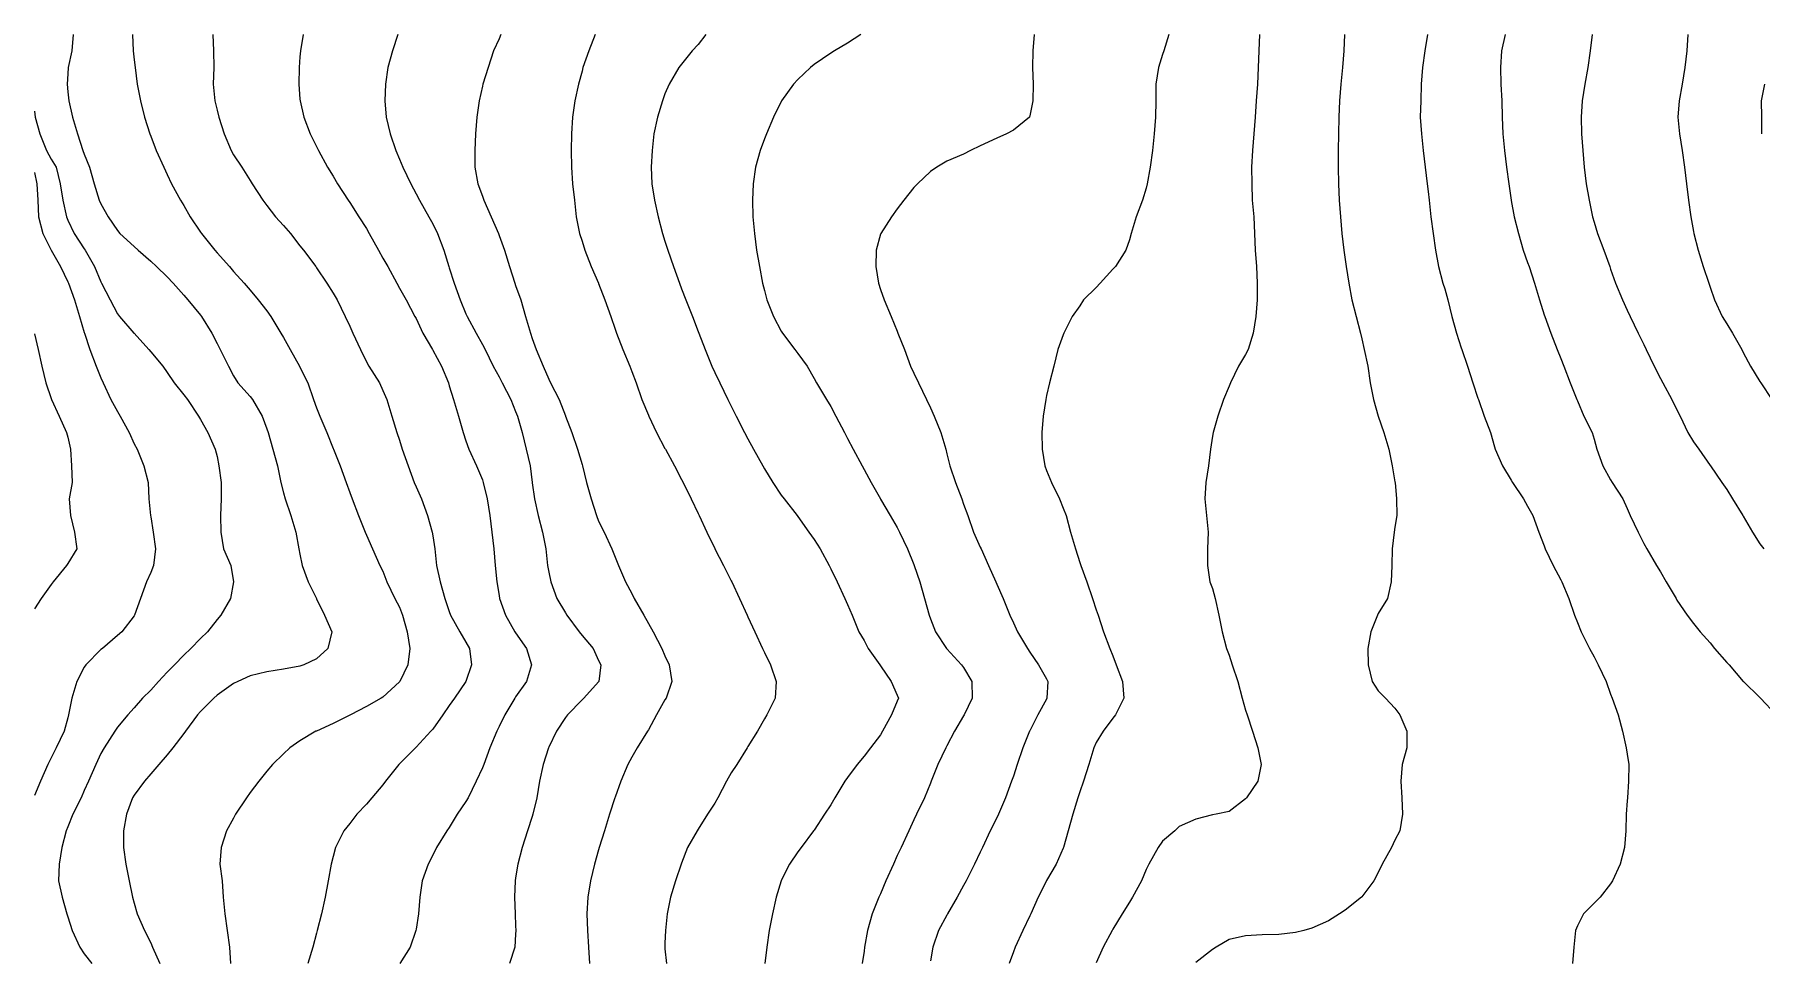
# Model space of a CAD drawing. Extents: x -280806 to 176394, y -263086 to 194114.
# Drawn here: x -280806 to -176438, y -207446 to -151807 of the extents above; entities that cross this region are included whole.
import ezdxf

# ---------------------------------------------------------------- set-up
doc = ezdxf.new("R2010")
doc.units = 0

msp = doc.modelspace()

# ---------------------------------------------------------------- linework, layer by layer
at = {"layer": 'CONTOURS'}
for points in [[(-278464.8838, -151793.6918, 463296), (-278548.1856, -152796.3314, 463296), (-278768.8303, -153798.971, 463296), (-278800.8953, -154185.305, 463296), (-278838.5381, -154801.5802, 463296), (-278800.8953, -155273.1362, 463296), (-278737.8931, -155804.2198, 463296), (-278519.6868, -156806.8594, 463296), (-278209.187, -157809.499, 463296), (-277880.7346, -158812.1081, 463296), (-277798.2557, -159032.2042, 463296), (-277480.9894, -159814.7477, 463296), (-277208.7725, -160817.3873, 463296), (-276890.3479, -161819.9964, 463296), (-276795.6161, -162039.4524, 463296), (-276351.8273, -162822.636, 463296), (-275793.007, -163649.1926, 463296), (-275650.0253, -163825.2756, 463296), (-274790.3674, -164621.657, 463296), (-274541.2238, -164827.9152, 463296), (-273787.7278, -165500.0297, 463296), (-273425.9911, -165830.5243, 463296), (-272785.0882, -166449.8779, 463296), (-272426.6738, -166833.1639, 463296), (-271782.479, -167548.4686, 463296), (-271547.4478, -167835.8035, 463296), (-270779.8394, -168757.6102, 463296), (-270710.8327, -168838.4431, 463296), (-270098.0933, -169841.0522, 463296), (-269777.1998, -170482.9915, 463296), (-269587.0961, -170843.6918, 463296), (-269090.1806, -171846.3314, 463296), (-268774.5602, -172420.8185, 463296), (-268529.8363, -172848.971, 463296), (-267771.9511, -173681.6846, 463296), (-267630.6763, -173851.5802, 463296), (-267043.9058, -174854.2198, 463296), (-266769.3115, -175622.712, 463296), (-266685.0648, -175856.8594, 463296), (-266402.3933, -176859.499, 463296), (-266128.4086, -177862.1081, 463296), (-265916.2373, -178864.7477, 463296), (-265766.6719, -179485.991, 463296), (-265652.7682, -179867.3873, 463296), (-265315.1717, -180869.9964, 463296), (-265018.4489, -181872.636, 463296), (-264831.2102, -182875.2756, 463296), (-264764.0628, -183199.9486, 463296), (-264624.7997, -183877.9152, 463296), (-264263.3678, -184880.5243, 463296), (-263773.4323, -185883.1639, 463296), (-263761.4232, -185906.2068, 463296), (-263274.3528, -186885.8035, 463296), (-262829.1619, -187888.4431, 463296), (-263076.5681, -188891.0522, 463296), (-263761.4232, -189528.45, 463296), (-264529.5497, -189893.6918, 463296), (-264764.0628, -189973.7323, 463296), (-265766.6719, -190156.4904, 463296), (-266769.3115, -190305.8119, 463296), (-267771.9511, -190556.8147, 463296), (-268516.3642, -190896.3314, 463296), (-268774.5602, -191019.4097, 463296), (-269777.1998, -191714.8109, 463296), (-269977.301, -191898.971, 463296), (-270779.8394, -192701.8142, 463296), (-270952.1124, -192901.5802, 463296), (-271688.6311, -193904.2198, 463296), (-271782.479, -194029.8583, 463296), (-272440.207, -194906.8594, 463296), (-272785.0882, -195325.9898, 463296), (-273301.145, -195909.499, 463296), (-273787.7278, -196469.6909, 463296), (-274167.7219, -196912.1081, 463296), (-274790.3674, -197758.2938, 463296), (-274886.6232, -197914.7477, 463296), (-275240.8008, -198917.3873, 463296), (-275434.4402, -199919.9964, 463296), (-275424.077, -200922.636, 463296), (-275280.1505, -201925.2756, 463296), (-275091.3574, -202927.9152, 463296), (-274891.561, -203930.5243, 463296), (-274790.3674, -204279.1546, 463296), (-274607.5483, -204933.1639, 463296), (-274169.9165, -205935.8035, 463296), (-273787.7278, -206693.7802, 463296), (-273672.1781, -206938.4431, 463296), (-273225.5851, -207941.0522, 463296)], [(-274892.0486, -151793.6918, 466344), (-274852.4246, -152796.3314, 466344), (-274790.3674, -153344.1485, 466344), (-274731.1142, -153798.971, 466344), (-274603.0373, -154801.5802, 466344), (-274405.1916, -155804.2198, 466344), (-274151.5675, -156806.8594, 466344), (-273841.7688, -157809.499, 466344), (-273787.7278, -157956.1382, 466344), (-273461.4394, -158812.1081, 466344), (-272996.5279, -159814.7477, 466344), (-272785.0882, -160258.3536, 466344), (-272525.2157, -160817.3873, 466344), (-271988.0971, -161819.9964, 466344), (-271782.479, -162143.4197, 466344), (-271392.0607, -162822.636, 466344), (-270779.8394, -163742.7662, 466344), (-270722.1408, -163825.2756, 466344), (-269919.1757, -164827.9152, 466344), (-269777.1998, -164994.7932, 466344), (-269030.2265, -165830.5243, 466344), (-268774.5602, -166122.0655, 466344), (-268129.4815, -166833.1639, 466344), (-267771.9511, -167253.9708, 466344), (-267291.4034, -167835.8035, 466344), (-266769.3115, -168504.3214, 466344), (-266521.0214, -168838.4431, 466344), (-265913.1588, -169841.0522, 466344), (-265766.6719, -170115.8294, 466344), (-265360.4954, -170843.6918, 466344), (-264800.4254, -171846.3314, 466344), (-264764.0628, -171912.1682, 466344), (-264293.3297, -172848.971, 466344), (-263945.1566, -173851.5802, 466344), (-263761.4232, -174353.6772, 466344), (-263567.357, -174854.2198, 466344), (-263145.7882, -175856.8594, 466344), (-262758.7836, -176810.5176, 466344), (-262738.5449, -176859.499, 466344), (-262333.1609, -177862.1081, 466344), (-261969.8698, -178864.7477, 466344), (-261756.144, -179483.6746, 466344), (-261611.1811, -179867.3873, 466344), (-261228.5352, -180869.9964, 466344), (-260827.7232, -181872.636, 466344), (-260753.5349, -182061.7949, 466344), (-260372.5654, -182875.2756, 466344), (-259929.5995, -183877.9152, 466344), (-259750.8953, -184235.9942, 466344), (-259507.2686, -184880.5243, 466344), (-259026.6905, -185883.1639, 466344), (-258748.2557, -186408.7915, 466344), (-258560.6208, -186885.8035, 466344), (-258278.3455, -187888.4431, 466344), (-258123.0499, -188891.0522, 466344), (-258255.3026, -189893.6918, 466344), (-258731.1564, -190896.3314, 466344), (-258748.2557, -190918.5514, 466344), (-259750.8953, -191834.7497, 466344), (-259853.5824, -191898.971, 466344), (-260753.5349, -192408.109, 466344), (-261714.5998, -192901.5802, 466344), (-261756.144, -192925.385, 466344), (-262758.7836, -193438.8206, 466344), (-263761.4232, -193888.9188, 466344), (-263797.6944, -193904.2198, 466344), (-264764.0628, -194474.7749, 466344), (-265383.264, -194906.8594, 466344), (-265766.6719, -195268.657, 466344), (-266432.599, -195909.499, 466344), (-266769.3115, -196302.5081, 466344), (-267256.4429, -196912.1081, 466344), (-267771.9511, -197595.805, 466344), (-267993.815, -197914.7477, 466344), (-268658.401, -198917.3873, 466344), (-268774.5602, -199151.4432, 466344), (-269204.4806, -199919.9964, 466344), (-269517.9979, -200922.636, 466344), (-269602.458, -201925.2756, 466344), (-269469.1385, -202927.9152, 466344), (-269409.9463, -203930.5243, 466344), (-269303.9674, -204933.1639, 466344), (-269155.8041, -205935.8035, 466344), (-269014.8036, -206938.4431, 466344), (-268961.4331, -207941.0522, 466344)], [(-270026.7396, -151793.6918, 469392), (-269990.6208, -152796.3314, 469392), (-269971.4489, -153798.971, 469392), (-270011.1643, -154801.5802, 469392), (-269906.7703, -155804.2198, 469392), (-269777.1998, -156384.6504, 469392), (-269676.8902, -156806.8594, 469392), (-269349.0168, -157809.499, 469392), (-268925.2534, -158812.1081, 469392), (-268774.5602, -159066.4027, 469392), (-268280.3575, -159814.7477, 469392), (-267771.9511, -160634.8426, 469392), (-267662.1317, -160817.3873, 469392), (-267010.835, -161819.9964, 469392), (-266769.3115, -162129.8256, 469392), (-266246.0918, -162822.636, 469392), (-265766.6719, -163335.6449, 469392), (-265339.1899, -163825.2756, 469392), (-264764.0628, -164563.6841, 469392), (-264555.4272, -164827.9152, 469392), (-263810.4046, -165830.5243, 469392), (-263761.4232, -165898.7081, 469392), (-263147.4341, -166833.1639, 469392), (-262758.7836, -167440.5694, 469392), (-262526.4041, -167835.8035, 469392), (-262031.0736, -168838.4431, 469392), (-261756.144, -169417.746, 469392), (-261562.1388, -169841.0522, 469392), (-261109.5108, -170843.6918, 469392), (-260753.5349, -171583.2586, 469392), (-260596.4105, -171846.3314, 469392), (-259962.2131, -172848.971, 469392), (-259750.8953, -173315.6198, 469392), (-259507.0858, -173851.5802, 469392), (-259204.968, -174854.2198, 469392), (-258905.4715, -175856.8594, 469392), (-258748.2557, -176321.527, 469392), (-258578.8174, -176859.499, 469392), (-258229.6385, -177862.1081, 469392), (-257870.3402, -178864.7477, 469392), (-257745.6161, -179139.0067, 469392), (-257428.4412, -179867.3873, 469392), (-257053.903, -180869.9964, 469392), (-256778.3942, -181872.636, 469392), (-256743.007, -182099.2853, 469392), (-256623.4034, -182875.2756, 469392), (-256519.3752, -183877.9152, 469392), (-256288.4892, -184880.5243, 469392), (-256006.0615, -185883.1639, 469392), (-255740.3674, -186671.5291, 469392), (-255674.9268, -186885.8035, 469392), (-255104.6155, -187888.4431, 469392), (-254737.7278, -188520.5983, 469392), (-254522.2037, -188891.0522, 469392), (-254403.3926, -189893.6918, 469392), (-254737.7278, -190888.9858, 469392), (-254740.8977, -190896.3314, 469392), (-255430.6906, -191898.971, 469392), (-255740.3674, -192353.946, 469392), (-256136.6988, -192901.5802, 469392), (-256743.007, -193769.803, 469392), (-256853.0398, -193904.2198, 469392), (-257745.6161, -194862.4805, 469392), (-257792.5248, -194906.8594, 469392), (-258748.2557, -195877.2816, 469392), (-258781.6313, -195909.499, 469392), (-259588.9246, -196912.1081, 469392), (-259750.8953, -197129.7048, 469392), (-260426.6064, -197914.7477, 469392), (-260753.5349, -198305.928, 469392), (-261323.1146, -198917.3873, 469392), (-261756.144, -199468.6181, 469392), (-262104.378, -199919.9964, 469392), (-262608.883, -200922.636, 469392), (-262758.7836, -201475.2994, 469392), (-262878.9967, -201925.2756, 469392), (-263058.402, -202927.9152, 469392), (-263251.188, -203930.5243, 469392), (-263462.6278, -204933.1639, 469392), (-263717.3796, -205935.8035, 469392), (-263761.4232, -206089.9714, 469392), (-263987.981, -206938.4431, 469392), (-264291.0742, -207941.0522, 469392)], [(-264574.9344, -151793.6918, 472440), (-264726.5419, -152796.3314, 472440), (-264764.0628, -153151.5149, 472440), (-264821.7005, -153798.971, 472440), (-264830.2349, -154801.5802, 472440), (-264764.0628, -155712.5664, 472440), (-264756.5647, -155804.2198, 472440), (-264532.049, -156806.8594, 472440), (-264145.2883, -157809.499, 472440), (-263761.4232, -158563.6961, 472440), (-263637.4001, -158812.1081, 472440), (-263096.4715, -159814.7477, 472440), (-262758.7836, -160358.5109, 472440), (-262498.9111, -160817.3873, 472440), (-261855.6002, -161819.9964, 472440), (-261756.144, -161962.9781, 472440), (-261211.6188, -162822.636, 472440), (-260753.5349, -163532.4847, 472440), (-260582.3897, -163825.2756, 472440), (-260019.8508, -164827.9152, 472440), (-259750.8953, -165317.0278, 472440), (-259463.5908, -165830.5243, 472440), (-258918.6389, -166833.1639, 472440), (-258748.2557, -167127.2045, 472440), (-258350.7965, -167835.8035, 472440), (-257814.257, -168838.4431, 472440), (-257745.6161, -168966.2762, 472440), (-257329.7165, -169841.0522, 472440), (-256764.6782, -170843.6918, 472440), (-256743.007, -170882.7062, 472440), (-256211.6491, -171846.3314, 472440), (-255794.6522, -172848.971, 472440), (-255740.3674, -173027.0047, 472440), (-255483.1162, -173851.5802, 472440), (-255190.6606, -174854.2198, 472440), (-254903.417, -175856.8594, 472440), (-254737.7278, -176356.1827, 472440), (-254556.2498, -176859.499, 472440), (-254095.3008, -177862.1081, 472440), (-253735.0882, -178714.6946, 472440), (-253684.2475, -178864.7477, 472440), (-253452.569, -179867.3873, 472440), (-253296.7858, -180869.9964, 472440), (-253176.5726, -181872.636, 472440), (-253054.104, -182875.2756, 472440), (-252970.1926, -183877.9152, 472440), (-252875.9484, -184880.5243, 472440), (-252732.479, -185699.2171, 472440), (-252698.951, -185883.1639, 472440), (-252346.8461, -186885.8035, 472440), (-251774.4012, -187888.4431, 472440), (-251729.8394, -187958.669, 472440), (-251080.7069, -188891.0522, 472440), (-250778.1624, -189893.6918, 472440), (-251065.4974, -190896.3314, 472440), (-251729.8394, -191825.057, 472440), (-251772.9991, -191898.971, 472440), (-252386.0738, -192901.5802, 472440), (-252732.479, -193611.8251, 472440), (-252875.0645, -193904.2198, 472440), (-253283.0698, -194906.8594, 472440), (-253656.4193, -195909.499, 472440), (-253735.0882, -196108.0152, 472440), (-254124.3787, -196912.1081, 472440), (-254591.6981, -197914.7477, 472440), (-254737.7278, -198150.6934, 472440), (-255264.1783, -198917.3873, 472440), (-255740.3674, -199721.9983, 472440), (-255889.445, -199919.9964, 472440), (-256519.4971, -200922.636, 472440), (-256743.007, -201380.9028, 472440), (-257022.1123, -201925.2756, 472440), (-257373.6382, -202927.9152, 472440), (-257516.0102, -203930.5243, 472440), (-257610.7421, -204933.1639, 472440), (-257745.6161, -205867.7112, 472440), (-257756.4974, -205935.8035, 472440), (-258096.7762, -206938.4431, 472440), (-258729.7848, -207941.0522, 472440)], [(-258859.3858, -151793.6918, 475488), (-259168.4225, -152796.3314, 475488), (-259457.4338, -153798.971, 475488), (-259600.0802, -154801.5802, 475488), (-259644.3982, -155804.2198, 475488), (-259546.4354, -156806.8594, 475488), (-259305.9178, -157809.499, 475488), (-258976.8862, -158812.1081, 475488), (-258748.2557, -159334.2305, 475488), (-258549.4651, -159814.7477, 475488), (-258070.411, -160817.3873, 475488), (-257745.6161, -161421.4399, 475488), (-257542.2535, -161819.9964, 475488), (-256981.0862, -162822.636, 475488), (-256743.007, -163235.64, 475488), (-256454.6966, -163825.2756, 475488), (-256075.8607, -164827.9152, 475488), (-255762.8921, -165830.5243, 475488), (-255740.3674, -165900.6893, 475488), (-255438.6154, -166833.1639, 475488), (-255085.4436, -167835.8035, 475488), (-254737.7278, -168677.9354, 475488), (-254667.5628, -168838.4431, 475488), (-254108.4377, -169841.0522, 475488), (-253735.0882, -170528.3458, 475488), (-253577.2627, -170843.6918, 475488), (-253083.1819, -171846.3314, 475488), (-252732.479, -172485.5885, 475488), (-252540.0893, -172848.971, 475488), (-252018.3631, -173851.5802, 475488), (-251729.8394, -174580.9361, 475488), (-251620.6906, -174854.2198, 475488), (-251328.936, -175856.8594, 475488), (-251096.8613, -176859.499, 475488), (-250843.3896, -177862.1081, 475488), (-250730.065, -178864.7477, 475488), (-250727.1998, -178888.9488, 475488), (-250593.0269, -179867.3873, 475488), (-250370.401, -180869.9964, 475488), (-250100.8968, -181872.636, 475488), (-249913.1095, -182875.2756, 475488), (-249799.9068, -183877.9152, 475488), (-249724.5602, -184283.9698, 475488), (-249605.0177, -184880.5243, 475488), (-249240.4769, -185883.1639, 475488), (-248721.9511, -186755.1053, 475488), (-248640.1428, -186885.8035, 475488), (-247893.8095, -187888.4431, 475488), (-247719.3115, -188107.4724, 475488), (-247047.1361, -188891.0522, 475488), (-246716.6719, -189622.3894, 475488), (-246584.023, -189893.6918, 475488), (-246697.8048, -190896.3314, 475488), (-246716.6719, -190918.2161, 475488), (-247602.8779, -191898.971, 475488), (-247719.3115, -192002.8774, 475488), (-248605.7614, -192901.5802, 475488), (-248721.9511, -193066.2941, 475488), (-249268.488, -193904.2198, 475488), (-249724.5602, -194858.3352, 475488), (-249746.9326, -194906.8594, 475488), (-250070.5997, -195909.499, 475488), (-250294.8715, -196912.1081, 475488), (-250449.7709, -197914.7477, 475488), (-250686.6919, -198917.3873, 475488), (-250727.1998, -199051.4993, 475488), (-251014.1386, -199919.9964, 475488), (-251337.2266, -200922.636, 475488), (-251594.2644, -201925.2756, 475488), (-251729.8394, -202764.5119, 475488), (-251757.4543, -202927.9152, 475488), (-251805.2774, -203930.5243, 475488), (-251765.1962, -204933.1639, 475488), (-251729.8394, -205655.1742, 475488), (-251717.2817, -205935.8035, 475488), (-251729.8394, -206161.5079, 475488), (-251780.4362, -206938.4431, 475488), (-252096.8491, -207941.0522, 475488)], [(-252617.539, -151793.6918, 478536), (-252732.479, -152063.4094, 478536), (-253058.9503, -152796.3314, 478536), (-253398.3756, -153798.971, 478536), (-253704.0595, -154801.5802, 478536), (-253735.0882, -154927.9807, 478536), (-253932.9034, -155804.2198, 478536), (-254082.6821, -156806.8594, 478536), (-254158.0591, -157809.499, 478536), (-254197.5002, -158812.1081, 478536), (-254205.486, -159814.7477, 478536), (-254006.1773, -160817.3873, 478536), (-253735.0882, -161569.5422, 478536), (-253645.0502, -161819.9964, 478536), (-253206.0468, -162822.636, 478536), (-252772.0421, -163825.2756, 478536), (-252732.479, -163937.7773, 478536), (-252409.0253, -164827.9152, 478536), (-252097.032, -165830.5243, 478536), (-251780.5886, -166833.1639, 478536), (-251729.8394, -166976.9381, 478536), (-251412.3293, -167835.8035, 478536), (-251131.0903, -168838.4431, 478536), (-250833.697, -169841.0522, 478536), (-250727.1998, -170164.2317, 478536), (-250481.3786, -170843.6918, 478536), (-250070.813, -171846.3314, 478536), (-249724.5602, -172629.2407, 478536), (-249622.117, -172848.971, 478536), (-249093.6852, -173851.5802, 478536), (-248721.9511, -174851.4461, 478536), (-248720.7929, -174854.2198, 478536), (-248326.6255, -175856.8594, 478536), (-247983.2074, -176859.499, 478536), (-247719.3115, -177779.9645, 478536), (-247691.087, -177862.1081, 478536), (-247446.3631, -178864.7477, 478536), (-247172.7137, -179867.3873, 478536), (-246844.9013, -180869.9964, 478536), (-246716.6719, -181205.825, 478536), (-246382.7026, -181872.636, 478536), (-245921.8145, -182875.2756, 478536), (-245714.0628, -183388.4978, 478536), (-245511.3708, -183877.9152, 478536), (-245082.2124, -184880.5243, 478536), (-244711.4232, -185575.194, 478536), (-244572.4649, -185883.1639, 478536), (-243992.9486, -186885.8035, 478536), (-243708.7836, -187389.8818, 478536), (-243424.009, -187888.4431, 478536), (-242888.4144, -188891.0522, 478536), (-242706.144, -189345.2957, 478536), (-242457.9454, -189893.6918, 478536), (-242299.5103, -190896.3314, 478536), (-242636.802, -191898.971, 478536), (-242706.144, -192008.8514, 478536), (-243218.0556, -192901.5802, 478536), (-243708.7836, -193818.6319, 478536), (-243760.3862, -193904.2198, 478536), (-244389.8287, -194906.8594, 478536), (-244711.4232, -195473.9398, 478536), (-244958.7684, -195909.499, 478536), (-245369.395, -196912.1081, 478536), (-245714.0628, -197880.1834, 478536), (-245725.6147, -197914.7477, 478536), (-246054.5244, -198917.3873, 478536), (-246363.3782, -199919.9964, 478536), (-246676.9565, -200922.636, 478536), (-246716.6719, -201056.3213, 478536), (-246961.853, -201925.2756, 478536), (-247208.5582, -202927.9152, 478536), (-247364.9815, -203930.5243, 478536), (-247422.4668, -204933.1639, 478536), (-247396.6807, -205935.8035, 478536), (-247318.8958, -206938.4431, 478536), (-247262.5992, -207941.0522, 478536)], [(-246929.8186, -151793.6918, 481584), (-247298.8094, -152796.3314, 481584), (-247662.0701, -153798.971, 481584), (-247719.3115, -154019.7072, 481584), (-247933.6469, -154801.5802, 481584), (-248148.1956, -155804.2198, 481584), (-248293.2804, -156806.8594, 481584), (-248357.0446, -157809.499, 481584), (-248373.2294, -158812.1081, 481584), (-248364.0854, -159814.7477, 481584), (-248287.1844, -160817.3873, 481584), (-248173.7378, -161819.9964, 481584), (-248062.9126, -162822.636, 481584), (-247862.598, -163825.2756, 481584), (-247719.3115, -164292.1987, 481584), (-247554.75, -164827.9152, 481584), (-247159.6378, -165830.5243, 481584), (-246726.0902, -166833.1639, 481584), (-246716.6719, -166856.4202, 481584), (-246335.3366, -167835.8035, 481584), (-245979.3912, -168838.4431, 481584), (-245714.0628, -169607.3316, 481584), (-245630.4257, -169841.0522, 481584), (-245246.4691, -170843.6918, 481584), (-244837.519, -171846.3314, 481584), (-244711.4232, -172163.1101, 481584), (-244453.0747, -172848.971, 481584), (-244111.4244, -173851.5802, 481584), (-243708.7836, -174807.8292, 481584), (-243689.4593, -174854.2198, 481584), (-243217.9642, -175856.8594, 481584), (-242706.144, -176816.9489, 481584), (-242682.8878, -176859.499, 481584), (-242129.7977, -177862.1081, 481584), (-241703.5349, -178684.9157, 481584), (-241613.375, -178864.7477, 481584), (-241117.9836, -179867.3873, 481584), (-240700.8953, -180742.2852, 481584), (-240641.063, -180869.9964, 481584), (-240170.8176, -181872.636, 481584), (-239698.2557, -182851.8365, 481584), (-239685.7894, -182875.2756, 481584), (-239162.143, -183877.9152, 481584), (-238695.6161, -184809.5364, 481584), (-238662.149, -184880.5243, 481584), (-238203.0898, -185883.1639, 481584), (-237740.7386, -186885.8035, 481584), (-237693.007, -186996.6898, 481584), (-237280.5821, -187888.4431, 481584), (-236811.6168, -188891.0522, 481584), (-236690.3674, -189148.3339, 481584), (-236322.4128, -189893.6918, 481584), (-235994.0518, -190896.3314, 481584), (-236048.489, -191898.971, 481584), (-236554.2132, -192901.5802, 481584), (-236690.3674, -193146.8832, 481584), (-237118.0932, -193904.2198, 481584), (-237693.007, -194820.2047, 481584), (-237742.7808, -194906.8594, 481584), (-238354.6668, -195909.499, 481584), (-238695.6161, -196417.2958, 481584), (-238978.1657, -196912.1081, 481584), (-239505.3782, -197914.7477, 481584), (-239698.2557, -198252.8014, 481584), (-240126.8045, -198917.3873, 481584), (-240700.8953, -199813.9565, 481584), (-240767.2198, -199919.9964, 481584), (-241337.1043, -200922.636, 481584), (-241703.5349, -201867.1502, 481584), (-241722.8897, -201925.2756, 481584), (-242068.5329, -202927.9152, 481584), (-242373.851, -203930.5243, 481584), (-242575.3543, -204933.1639, 481584), (-242665.4532, -205935.8035, 481584), (-242706.144, -206698.3826, 481584), (-242716.6596, -206938.4431, 481584), (-242706.144, -207042.0142, 481584), (-242603.5788, -207941.0522, 481584)], [(-240233.6674, -151793.6918, 484632), (-240700.8953, -152417.3126, 484632), (-241058.1514, -152796.3314, 484632), (-241703.5349, -153604.7525, 484632), (-241858.8, -153798.971, 484632), (-242446.8811, -154801.5802, 484632), (-242706.144, -155398.1652, 484632), (-242861.653, -155804.2198, 484632), (-243154.1086, -156806.8594, 484632), (-243369.0535, -157809.499, 484632), (-243481.0066, -158812.1081, 484632), (-243542.82, -159814.7477, 484632), (-243496.338, -160817.3873, 484632), (-243344.7305, -161819.9964, 484632), (-243122.3484, -162822.636, 484632), (-242862.2016, -163825.2756, 484632), (-242706.144, -164289.9127, 484632), (-242533.6577, -164827.9152, 484632), (-242192.2817, -165830.5243, 484632), (-241829.021, -166833.1639, 484632), (-241703.5349, -167167.7429, 484632), (-241446.7409, -167835.8035, 484632), (-241049.495, -168838.4431, 484632), (-240700.8953, -169756.1959, 484632), (-240666.331, -169841.0522, 484632), (-240271.9502, -170843.6918, 484632), (-239865.2251, -171846.3314, 484632), (-239698.2557, -172215.2614, 484632), (-239391.7183, -172848.971, 484632), (-238908.2141, -173851.5802, 484632), (-238695.6161, -174267.0226, 484632), (-238410.049, -174854.2198, 484632), (-237894.2969, -175856.8594, 484632), (-237693.007, -176225.3016, 484632), (-237353.2769, -176859.499, 484632), (-236799.181, -177862.1081, 484632), (-236690.3674, -178051.7851, 484632), (-236184.7346, -178864.7477, 484632), (-235687.7278, -179631.6245, 484632), (-235498.6603, -179867.3873, 484632), (-234718.2504, -180869.9964, 484632), (-234685.0882, -180918.2158, 484632), (-234008.9198, -181872.636, 484632), (-233682.479, -182320.5396, 484632), (-233331.5018, -182875.2756, 484632), (-232784.0201, -183877.9152, 484632), (-232679.8394, -184088.7454, 484632), (-232298.687, -184880.5243, 484632), (-231833.867, -185883.1639, 484632), (-231677.1998, -186250.8746, 484632), (-231397.1496, -186885.8035, 484632), (-230987.5289, -187888.4431, 484632), (-230674.5602, -188416.2043, 484632), (-230424.99, -188891.0522, 484632), (-229722.7918, -189893.6918, 484632), (-229671.9511, -189957.8522, 484632), (-229031.1091, -190896.3314, 484632), (-228669.3115, -191728.1306, 484632), (-228598.3541, -191898.971, 484632), (-228669.3115, -192079.565, 484632), (-229020.1363, -192901.5802, 484632), (-229554.0545, -193904.2198, 484632), (-229671.9511, -194109.7159, 484632), (-230279.6309, -194906.8594, 484632), (-230674.5602, -195408.2249, 484632), (-231092.9592, -195909.499, 484632), (-231677.1998, -196698.931, 484632), (-231842.0662, -196912.1081, 484632), (-232436.731, -197914.7477, 484632), (-232679.8394, -198344.5462, 484632), (-233063.3388, -198917.3873, 484632), (-233682.479, -199872.2038, 484632), (-233719.1465, -199919.9964, 484632), (-234473.557, -200922.636, 484632), (-234685.0882, -201186.349, 484632), (-235172.9815, -201925.2756, 484632), (-235687.7278, -202927.4275, 484632), (-235687.9411, -202927.9152, 484632), (-235978.507, -203930.5243, 484632), (-236199.1517, -204933.1639, 484632), (-236407.2996, -205935.8035, 484632), (-236544.7034, -206938.4431, 484632), (-236665.1299, -207941.0522, 484632)], [(-230866.8586, -151793.6918, 487680), (-231677.1998, -152321.9102, 487680), (-232451.4223, -152796.3314, 487680), (-232679.8394, -152927.4259, 487680), (-233682.479, -153619.5658, 487680), (-233902.9104, -153798.971, 487680), (-234685.0882, -154516.5922, 487680), (-234945.235, -154801.5802, 487680), (-235659.168, -155804.2198, 487680), (-235687.7278, -155859.9372, 487680), (-236148.4939, -156806.8594, 487680), (-236574.5129, -157809.499, 487680), (-236690.3674, -158111.7996, 487680), (-236952.0991, -158812.1081, 487680), (-237225.901, -159814.7477, 487680), (-237375.8626, -160817.3873, 487680), (-237417.0715, -161819.9964, 487680), (-237404.3918, -162822.636, 487680), (-237304.5698, -163825.2756, 487680), (-237165.7334, -164827.9152, 487680), (-237001.0195, -165830.5243, 487680), (-236802.8386, -166833.1639, 487680), (-236690.3674, -167270.5214, 487680), (-236546.3798, -167835.8035, 487680), (-236147.5795, -168838.4431, 487680), (-235687.7278, -169723.369, 487680), (-235611.5278, -169841.0522, 487680), (-234860.653, -170843.6918, 487680), (-234685.0882, -171078.144, 487680), (-234115.0512, -171846.3314, 487680), (-233682.479, -172597.2367, 487680), (-233538.1562, -172848.971, 487680), (-232939.9558, -173851.5802, 487680), (-232679.8394, -174288.3281, 487680), (-232378.2094, -174854.2198, 487680), (-231865.4138, -175856.8594, 487680), (-231677.1998, -176213.323, 487680), (-231340.2434, -176859.499, 487680), (-230791.9387, -177862.1081, 487680), (-230674.5602, -178076.5958, 487680), (-230249.1509, -178864.7477, 487680), (-229672.6826, -179867.3873, 487680), (-229671.9511, -179868.576, 487680), (-229096.7935, -180869.9964, 487680), (-228669.3115, -181594.1402, 487680), (-228527.4576, -181872.636, 487680), (-228053.9508, -182875.2756, 487680), (-227666.6719, -183822.0454, 487680), (-227644.7873, -183877.9152, 487680), (-227308.0747, -184880.5243, 487680), (-227018.9719, -185883.1639, 487680), (-226734.1973, -186885.8035, 487680), (-226664.0628, -187099.3159, 487680), (-226360.8782, -187888.4431, 487680), (-225683.826, -188891.0522, 487680), (-225661.4232, -188917.0517, 487680), (-224777.1679, -189893.6918, 487680), (-224658.7836, -190045.6346, 487680), (-224167.7203, -190896.3314, 487680), (-224145.1956, -191898.971, 487680), (-224626.0786, -192901.5802, 487680), (-224658.7836, -192964.369, 487680), (-225198.1882, -193904.2198, 487680), (-225661.4232, -194785.8842, 487680), (-225732.0454, -194906.8594, 487680), (-226212.8978, -195909.499, 487680), (-226609.0159, -196912.1081, 487680), (-226664.0628, -197046.1286, 487680), (-227025.708, -197914.7477, 487680), (-227503.1772, -198917.3873, 487680), (-227666.6719, -199256.1725, 487680), (-227967.6619, -199919.9964, 487680), (-228431.3542, -200922.636, 487680), (-228669.3115, -201405.5916, 487680), (-228899.7403, -201925.2756, 487680), (-229358.952, -202927.9152, 487680), (-229671.9511, -203714.8174, 487680), (-229787.5313, -203930.5243, 487680), (-230190.7817, -204933.1639, 487680), (-230464.0349, -205935.8035, 487680), (-230643.2878, -206938.4431, 487680), (-230674.5602, -207178.8694, 487680), (-230779.9296, -207941.0522, 487680)], [(-220387.1945, -151793.6918, 490728), (-220473.0566, -152796.3314, 490728), (-220485.6144, -153798.971, 490728), (-220462.7849, -154801.5802, 490728), (-220469.6429, -155804.2198, 490728), (-220648.2557, -156722.1859, 490728), (-220670.0184, -156806.8594, 490728), (-221650.8953, -157581.7219, 490728), (-222065.9719, -157809.499, 490728), (-222653.5349, -158060.2884, 490728), (-223656.144, -158530.351, 490728), (-224249.0714, -158812.1081, 490728), (-224658.7836, -159040.8605, 490728), (-225661.4232, -159457.8878, 490728), (-226272.3948, -159814.7477, 490728), (-226664.0628, -160076.327, 490728), (-227442.3391, -160817.3873, 490728), (-227666.6719, -161056.9601, 490728), (-228278.2226, -161819.9964, 490728), (-228669.3115, -162343.3685, 490728), (-229021.9651, -162822.636, 490728), (-229658.7838, -163825.2756, 490728), (-229671.9511, -163866.9113, 490728), (-229941.7906, -164827.9152, 490728), (-229965.9612, -165830.5243, 490728), (-229800.7596, -166833.1639, 490728), (-229671.9511, -167213.5238, 490728), (-229457.0062, -167835.8035, 490728), (-229036.1078, -168838.4431, 490728), (-228669.3115, -169736.201, 490728), (-228629.2608, -169841.0522, 490728), (-228234.2095, -170843.6918, 490728), (-227860.037, -171846.3314, 490728), (-227666.6719, -172265.2486, 490728), (-227389.3649, -172848.971, 490728), (-226892.0532, -173851.5802, 490728), (-226664.0628, -174354.9574, 490728), (-226427.2637, -174854.2198, 490728), (-226039.8019, -175856.8594, 490728), (-225729.6374, -176859.499, 490728), (-225661.4232, -177146.4682, 490728), (-225490.7657, -177862.1081, 490728), (-225137.2586, -178864.7477, 490728), (-224770.6757, -179867.3873, 490728), (-224658.7836, -180171.151, 490728), (-224401.6238, -180869.9964, 490728), (-224051.3782, -181872.636, 490728), (-223656.144, -182770.272, 490728), (-223606.0654, -182875.2756, 490728), (-223150.6332, -183877.9152, 490728), (-222710.6849, -184880.5243, 490728), (-222653.5349, -185014.4534, 490728), (-222264.4272, -185883.1639, 490728), (-221868.492, -186885.8035, 490728), (-221650.8953, -187357.2377, 490728), (-221397.6065, -187888.4431, 490728), (-220800.3814, -188891.0522, 490728), (-220648.2557, -189124.2852, 490728), (-220140.7332, -189893.6918, 490728), (-219645.6161, -190734.5436, 490728), (-219567.8311, -190896.3314, 490728), (-219618.7937, -191898.971, 490728), (-219645.6161, -191959.0166, 490728), (-220161.9168, -192901.5802, 490728), (-220648.2557, -193869.8993, 490728), (-220665.1416, -193904.2198, 490728), (-221078.298, -194906.8594, 490728), (-221421.5942, -195909.499, 490728), (-221650.8953, -196607.0947, 490728), (-221757.5753, -196912.1081, 490728), (-222130.7724, -197914.7477, 490728), (-222556.4256, -198917.3873, 490728), (-222653.5349, -199122.9139, 490728), (-223047.3974, -199919.9964, 490728), (-223517.5514, -200922.636, 490728), (-223656.144, -201215.3659, 490728), (-223999.9584, -201925.2756, 490728), (-224499.5561, -202927.9152, 490728), (-224658.7836, -203224.7294, 490728), (-225040.4237, -203930.5243, 490728), (-225621.2201, -204933.1639, 490728), (-225661.4232, -205010.2174, 490728), (-226165.2576, -205935.8035, 490728), (-226510.4436, -206938.4431, 490728), (-226664.0628, -207767.3162, 490728)], [(-212247.7543, -151793.6918, 493776), (-212558.315, -152796.3314, 493776), (-212627.1998, -153020.268, 493776), (-212885.3959, -153798.971, 493776), (-213033.4678, -154801.5802, 493776), (-213049.5307, -155804.2198, 493776), (-213054.4075, -156806.8594, 493776), (-213133.1983, -157809.499, 493776), (-213250.9121, -158812.1081, 493776), (-213388.6817, -159814.7477, 493776), (-213559.5526, -160817.3873, 493776), (-213629.8394, -161097.7423, 493776), (-213838.7494, -161819.9964, 493776), (-214229.6858, -162822.636, 493776), (-214524.9151, -163825.2756, 493776), (-214632.479, -164205.9708, 493776), (-214855.806, -164827.9152, 493776), (-215468.393, -165830.5243, 493776), (-215635.0882, -165979.7544, 493776), (-216399.9838, -166833.1639, 493776), (-216637.7278, -167081.2406, 493776), (-217401.648, -167835.8035, 493776), (-217640.3674, -168198.9118, 493776), (-218099.2438, -168838.4431, 493776), (-218605.3946, -169841.0522, 493776), (-218643.007, -169947.6408, 493776), (-218968.3505, -170843.6918, 493776), (-219211.1846, -171846.3314, 493776), (-219468.6797, -172848.971, 493776), (-219645.6161, -173615.2382, 493776), (-219693.5916, -173851.5802, 493776), (-219853.3678, -174854.2198, 493776), (-219934.4141, -175856.8594, 493776), (-219918.0158, -176859.499, 493776), (-219742.4815, -177862.1081, 493776), (-219645.6161, -178155.2647, 493776), (-219340.7551, -178864.7477, 493776), (-218865.6938, -179867.3873, 493776), (-218643.007, -180430.3834, 493776), (-218468.7833, -180869.9964, 493776), (-218204.2474, -181872.636, 493776), (-217898.3501, -182875.2756, 493776), (-217640.3674, -183704.2706, 493776), (-217580.7485, -183877.9152, 493776), (-217213.3426, -184880.5243, 493776), (-216858.342, -185883.1639, 493776), (-216637.7278, -186563.1118, 493776), (-216519.5873, -186885.8035, 493776), (-216202.3514, -187888.4431, 493776), (-215819.5226, -188891.0522, 493776), (-215635.0882, -189348.3742, 493776), (-215427.5194, -189893.6918, 493776), (-215056.7911, -190896.3314, 493776), (-214975.1962, -191898.971, 493776), (-215482.932, -192901.5802, 493776), (-215635.0882, -193105.7962, 493776), (-216229.1129, -193904.2198, 493776), (-216637.7278, -194575.2979, 493776), (-216794.8826, -194906.8594, 493776), (-217084.3817, -195909.499, 493776), (-217412.8951, -196912.1081, 493776), (-217640.3674, -197564.502, 493776), (-217746.4073, -197914.7477, 493776), (-218046.9096, -198917.3873, 493776), (-218342.1998, -199919.9964, 493776), (-218625.42, -200922.636, 493776), (-218643.007, -200959.5168, 493776), (-219057.3826, -201925.2756, 493776), (-219645.6161, -202920.9962, 493776), (-219649.5785, -202927.9152, 493776), (-220154.2054, -203930.5243, 493776), (-220595.7082, -204933.1639, 493776), (-220648.2557, -205059.8388, 493776), (-221078.1761, -205935.8035, 493776), (-221543.3009, -206938.4431, 493776), (-221650.8953, -207226.2048, 493776), (-221908.7866, -207941.0522, 493776)], [(-206771.4737, -151793.6918, 496824), (-206812.7131, -152796.3314, 496824), (-206847.9175, -153798.971, 496824), (-206900.9527, -154801.5802, 496824), (-206971.453, -155804.2198, 496824), (-207029.5478, -156806.8594, 496824), (-207118.519, -157809.499, 496824), (-207206.3014, -158812.1081, 496824), (-207250.345, -159814.7477, 496824), (-207242.0544, -160817.3873, 496824), (-207208.0997, -161819.9964, 496824), (-207116.2939, -162822.636, 496824), (-207073.3171, -163825.2756, 496824), (-207030.6146, -164827.9152, 496824), (-206963.8939, -165830.5243, 496824), (-206914.3639, -166833.1639, 496824), (-206923.6908, -167835.8035, 496824), (-206999.525, -168838.4431, 496824), (-207160.368, -169841.0522, 496824), (-207465.4728, -170843.6918, 496824), (-207614.0628, -171134.8978, 496824), (-208040.2342, -171846.3314, 496824), (-208525.7806, -172848.971, 496824), (-208616.6719, -173045.9328, 496824), (-208956.6154, -173851.5802, 496824), (-209301.8623, -174854.2198, 496824), (-209584.351, -175856.8594, 496824), (-209619.3115, -176077.4736, 496824), (-209745.5597, -176859.499, 496824), (-209861.7799, -177862.1081, 496824), (-210009.5774, -178864.7477, 496824), (-210073.0063, -179867.3873, 496824), (-209976.72, -180869.9964, 496824), (-209883.2074, -181872.636, 496824), (-209912.8034, -182875.2756, 496824), (-209917.4974, -183877.9152, 496824), (-209768.694, -184880.5243, 496824), (-209619.3115, -185283.2566, 496824), (-209450.4218, -185883.1639, 496824), (-209224.5041, -186885.8035, 496824), (-209036.0158, -187888.4431, 496824), (-208760.568, -188891.0522, 496824), (-208616.6719, -189294.516, 496824), (-208418.369, -189893.6918, 496824), (-208080.5287, -190896.3314, 496824), (-207815.0784, -191898.971, 496824), (-207614.0628, -192632.2894, 496824), (-207529.9685, -192901.5802, 496824), (-207199.5348, -193904.2198, 496824), (-206885.0422, -194906.8594, 496824), (-206683.4474, -195909.499, 496824), (-206878.1232, -196912.1081, 496824), (-207557.1262, -197914.7477, 496824), (-207614.0628, -197976.5611, 496824), (-208616.6719, -198739.9022, 496824), (-209391.504, -198917.3873, 496824), (-209619.3115, -198954.9996, 496824), (-210621.9511, -199205.7586, 496824), (-211624.5602, -199663.5986, 496824), (-211901.3796, -199919.9964, 496824), (-212627.1998, -200533.4674, 496824), (-212895.4238, -200922.636, 496824), (-213457.5055, -201925.2756, 496824), (-213629.8394, -202248.9122, 496824), (-213911.1089, -202927.9152, 496824), (-214455.2988, -203930.5243, 496824), (-214632.479, -204221.8522, 496824), (-215077.1213, -204933.1639, 496824), (-215635.0882, -205861.859, 496824), (-215678.766, -205935.8035, 496824), (-216218.2925, -206938.4431, 496824), (-216637.7278, -207891.7356, 496824)], [(-201641.3544, -151793.6918, 499872), (-201679.7287, -152796.3314, 499872), (-201764.4326, -153798.971, 499872), (-201857.8843, -154801.5802, 499872), (-201936.096, -155804.2198, 499872), (-201988.5826, -156806.8594, 499872), (-202007.9069, -157809.499, 499872), (-202024.8842, -158812.1081, 499872), (-202023.726, -159814.7477, 499872), (-201998.1838, -160817.3873, 499872), (-201959.5656, -161819.9964, 499872), (-201877.5134, -162822.636, 499872), (-201791.4684, -163825.2756, 499872), (-201684.0264, -164827.9152, 499872), (-201598.2557, -165404.9626, 499872), (-201535.8936, -165830.5243, 499872), (-201376.3613, -166833.1639, 499872), (-201184.4287, -167835.8035, 499872), (-200935.6205, -168838.4431, 499872), (-200673.5839, -169841.0522, 499872), (-200595.6161, -170196.2966, 499872), (-200455.1642, -170843.6918, 499872), (-200237.2932, -171846.3314, 499872), (-200080.2298, -172848.971, 499872), (-199886.1331, -173851.5802, 499872), (-199598.7067, -174854.2198, 499872), (-199593.007, -174871.2886, 499872), (-199266.109, -175856.8594, 499872), (-198958.0781, -176859.499, 499872), (-198746.9431, -177862.1081, 499872), (-198590.3674, -178829.6347, 499872), (-198584.7895, -178864.7477, 499872), (-198497.9215, -179867.3873, 499872), (-198484.4189, -180869.9964, 499872), (-198590.3674, -181571.4936, 499872), (-198636.1788, -181872.636, 499872), (-198752.2466, -182875.2756, 499872), (-198785.5308, -183877.9152, 499872), (-198815.1574, -184880.5243, 499872), (-199046.5006, -185883.1639, 499872), (-199593.007, -186779.5807, 499872), (-199652.0162, -186885.8035, 499872), (-200056.2725, -187888.4431, 499872), (-200230.8314, -188891.0522, 499872), (-200199.3151, -189893.6918, 499872), (-199970.3494, -190896.3314, 499872), (-199593.007, -191460.9125, 499872), (-199164.9458, -191898.971, 499872), (-198590.3674, -192512.6249, 499872), (-198285.1102, -192901.5802, 499872), (-197864.5776, -193904.2198, 499872), (-197868.7534, -194906.8594, 499872), (-198150.0228, -195909.499, 499872), (-198240.8227, -196912.1081, 499872), (-198182.1792, -197914.7477, 499872), (-198139.4158, -198917.3873, 499872), (-198288.0362, -199919.9964, 499872), (-198590.3674, -200486.4367, 499872), (-198799.0334, -200922.636, 499872), (-199360.3226, -201925.2756, 499872), (-199593.007, -202426.3058, 499872), (-199870.8626, -202927.9152, 499872), (-200595.6161, -203907.0852, 499872), (-200616.5254, -203930.5243, 499872), (-201598.2557, -204706.0574, 499872), (-201930.4572, -204933.1639, 499872), (-202600.8953, -205344.8573, 499872), (-203603.5349, -205803.7642, 499872), (-204092.0683, -205935.8035, 499872), (-204606.144, -206066.959, 499872), (-205608.7836, -206179.735, 499872), (-206611.4232, -206202.7778, 499872), (-207614.0628, -206257.8247, 499872), (-208616.6719, -206485.236, 499872), (-209398.3315, -206938.4431, 499872), (-209619.3115, -207077.2795, 499872), (-210621.9511, -207871.3445, 499872)], [(-196627.0591, -151793.6918, 502920), (-196780.1297, -152796.3314, 502920), (-196920.1243, -153798.971, 502920), (-197004.0053, -154801.5802, 502920), (-197032.4126, -155804.2198, 502920), (-197068.7448, -156806.8594, 502920), (-196989.0701, -157809.499, 502920), (-196884.5542, -158812.1081, 502920), (-196764.7068, -159814.7477, 502920), (-196632.0578, -160817.3873, 502920), (-196585.0882, -161285.9563, 502920), (-196530.2851, -161819.9964, 502920), (-196419.3989, -162822.636, 502920), (-196288.2434, -163825.2756, 502920), (-196138.6781, -164827.9152, 502920), (-195960.6749, -165830.5243, 502920), (-195691.506, -166833.1639, 502920), (-195582.479, -167177.3441, 502920), (-195394.9966, -167835.8035, 502920), (-195145.6397, -168838.4431, 502920), (-194877.2328, -169841.0522, 502920), (-194579.8394, -170741.6143, 502920), (-194547.8659, -170843.6918, 502920), (-194202.4666, -171846.3314, 502920), (-193883.8591, -172848.971, 502920), (-193577.1998, -173768.6746, 502920), (-193549.2802, -173851.5802, 502920), (-193187.3302, -174854.2198, 502920), (-192814.5902, -175856.8594, 502920), (-192574.5602, -176710.1165, 502920), (-192529.0841, -176859.499, 502920), (-192084.0151, -177862.1081, 502920), (-191571.9511, -178726.1856, 502920), (-191486.3328, -178864.7477, 502920), (-190823.911, -179867.3873, 502920), (-190569.3115, -180298.8317, 502920), (-190258.5984, -180869.9964, 502920), (-189892.1678, -181872.636, 502920), (-189566.6719, -182706.5383, 502920), (-189500.3779, -182875.2756, 502920), (-189027.2064, -183877.9152, 502920), (-188564.0628, -184758.0557, 502920), (-188505.1754, -184880.5243, 502920), (-188071.6889, -185883.1639, 502920), (-187736.4394, -186885.8035, 502920), (-187561.4232, -187334.4386, 502920), (-187325.5385, -187888.4431, 502920), (-186822.3442, -188891.0522, 502920), (-186558.7836, -189411.6506, 502920), (-186298.4539, -189893.6918, 502920), (-185832.7805, -190896.3314, 502920), (-185556.144, -191661.1966, 502920), (-185451.7805, -191898.971, 502920), (-185100.6204, -192901.5802, 502920), (-184832.2745, -193904.2198, 502920), (-184608.8256, -194906.8594, 502920), (-184553.5349, -195275.454, 502920), (-184448.257, -195909.499, 502920), (-184465.8439, -196912.1081, 502920), (-184541.6477, -197914.7477, 502920), (-184553.5349, -198114.3307, 502920), (-184609.4352, -198917.3873, 502920), (-184626.0163, -199919.9964, 502920), (-184717.7916, -200922.636, 502920), (-184982.9066, -201925.2756, 502920), (-185439.2532, -202927.9152, 502920), (-185556.144, -203128.2907, 502920), (-186187.1714, -203930.5243, 502920), (-186558.7836, -204277.783, 502920), (-187188.7442, -204933.1639, 502920), (-187561.4232, -205655.7228, 502920), (-187676.729, -205935.8035, 502920), (-187785.817, -206938.4431, 502920), (-187858.847, -207941.0522, 502920)], [(-191935.4861, -151793.6918, 505968), (-192146.8649, -152796.3314, 505968), (-192209.2574, -153798.971, 505968), (-192181.6121, -154801.5802, 505968), (-192125.7727, -155804.2198, 505968), (-192106.235, -156806.8594, 505968), (-192062.3743, -157809.499, 505968), (-191977.7923, -158812.1081, 505968), (-191856.299, -159814.7477, 505968), (-191715.2986, -160817.3873, 505968), (-191574.2676, -161819.9964, 505968), (-191571.9511, -161833.1942, 505968), (-191375.9342, -162822.636, 505968), (-191125.663, -163825.2756, 505968), (-190831.2871, -164827.9152, 505968), (-190569.3115, -165579.8263, 505968), (-190483.5103, -165830.5243, 505968), (-190149.419, -166833.1639, 505968), (-189855.8966, -167835.8035, 505968), (-189566.6719, -168743.0712, 505968), (-189536.0395, -168838.4431, 505968), (-189166.9267, -169841.0522, 505968), (-188779.6478, -170843.6918, 505968), (-188564.0628, -171381.2676, 505968), (-188379.5369, -171846.3314, 505968), (-187997.1348, -172848.971, 505968), (-187597.7554, -173851.5802, 505968), (-187561.4232, -173937.0461, 505968), (-187167.6216, -174854.2198, 505968), (-186673.5103, -175856.8594, 505968), (-186558.7836, -176250.8743, 505968), (-186384.7733, -176859.499, 505968), (-186015.4166, -177862.1081, 505968), (-185556.144, -178713.4145, 505968), (-185466.5938, -178864.7477, 505968), (-184820.6921, -179867.3873, 505968), (-184553.5349, -180444.0994, 505968), (-184375.4098, -180869.9964, 505968), (-183892.0884, -181872.636, 505968), (-183550.8953, -182553.1325, 505968), (-183364.9978, -182875.2756, 505968), (-182773.1676, -183877.9152, 505968), (-182548.2557, -184276.7765, 505968), (-182195.1754, -184880.5243, 505968), (-181603.0404, -185883.1639, 505968), (-181545.6161, -185973.019, 505968), (-180937.3572, -186885.8035, 505968), (-180543.007, -187392.564, 505968), (-180152.5277, -187888.4431, 505968), (-179540.3674, -188566.5622, 505968), (-179282.9333, -188891.0522, 505968), (-178537.7278, -189754.002, 505968), (-178395.2338, -189893.6918, 505968), (-177535.0882, -190887.4922, 505968), (-177526.3099, -190896.3314, 505968), (-176532.479, -191866.4794, 505968), (-176495.8421, -191898.971, 505968), (-175543.7078, -192901.5802, 505968)], [(-186668.7554, -151793.6918, 509016), (-186787.9932, -152796.3314, 509016), (-186939.235, -153798.971, 509016), (-187110.5326, -154801.5802, 509016), (-187265.0662, -155804.2198, 509016), (-187340.0774, -156806.8594, 509016), (-187313.316, -157809.499, 509016), (-187241.7794, -158812.1081, 509016), (-187146.6514, -159814.7477, 509016), (-187029.6082, -160817.3873, 509016), (-186851.7574, -161819.9964, 509016), (-186643.579, -162822.636, 509016), (-186558.7836, -163134.5074, 509016), (-186343.5034, -163825.2756, 509016), (-185967.8983, -164827.9152, 509016), (-185603.2661, -165830.5243, 509016), (-185556.144, -165977.1026, 509016), (-185255.1235, -166833.1639, 509016), (-184839.1934, -167835.8035, 509016), (-184553.5349, -168466.008, 509016), (-184380.0122, -168838.4431, 509016), (-183884.8342, -169841.0522, 509016), (-183550.8953, -170525.3892, 509016), (-183400.4155, -170843.6918, 509016), (-182927.7622, -171846.3314, 509016), (-182548.2557, -172584.1303, 509016), (-182401.403, -172848.971, 509016), (-181862.6081, -173851.5802, 509016), (-181545.6161, -174482.4857, 509016), (-181354.9637, -174854.2198, 509016), (-180896.6359, -175856.8594, 509016), (-180543.007, -176422.05, 509016), (-180224.2776, -176859.499, 509016), (-179540.3674, -177834.3103, 509016), (-179521.1954, -177862.1081, 509016), (-178838.3215, -178864.7477, 509016), (-178537.7278, -179303.6902, 509016), (-178183.6111, -179867.3873, 509016), (-177554.7173, -180869.9964, 509016), (-177535.0882, -180906.359, 509016), (-176979.1634, -181872.636, 509016), (-176532.479, -182577.7908, 509016), (-176292.1442, -182875.2756, 509016)], [(-180891.0581, -151793.6918, 512064), (-180940.71, -152796.3314, 512064), (-181060.2221, -153798.971, 512064), (-181226.0028, -154801.5802, 512064), (-181407.4502, -155804.2198, 512064), (-181491.6055, -156806.8594, 512064), (-181388.065, -157809.499, 512064), (-181236.2136, -158812.1081, 512064), (-181094.634, -159814.7477, 512064), (-180977.1031, -160817.3873, 512064), (-180856.89, -161819.9964, 512064), (-180702.8746, -162822.636, 512064), (-180543.007, -163697.5644, 512064), (-180518.2877, -163825.2756, 512064), (-180270.089, -164827.9152, 512064), (-179967.3922, -165830.5243, 512064), (-179627.9669, -166833.1639, 512064), (-179540.3674, -167073.9559, 512064), (-179276.9287, -167835.8035, 512064), (-178808.5426, -168838.4431, 512064), (-178537.7278, -169293.4486, 512064), (-178195.2545, -169841.0522, 512064), (-177621.8647, -170843.6918, 512064), (-177535.0882, -171021.0245, 512064), (-177104.04, -171846.3314, 512064), (-176532.479, -172774.8132, 512064), (-176485.9666, -172848.971, 512064), (-175802.6354, -173851.5802, 512064)], [(-176251.8192, -154801.5802, 515112), (-176461.8264, -155804.2198, 515112), (-176444.7881, -156806.8594, 515112), (-176426.683, -157809.499, 515112)], [(-280806.144, -156437.076, 460248), (-280760.0887, -156806.8594, 460248), (-280485.5554, -157809.499, 460248), (-280080.6286, -158812.1081, 460248), (-279803.5349, -159327.9821, 460248), (-279502.3315, -159814.7477, 460248), (-279257.2114, -160817.3873, 460248), (-279104.9028, -161819.9964, 460248), (-278879.6251, -162822.636, 460248), (-278800.8953, -163022.5848, 460248), (-278407.5509, -163825.2756, 460248), (-277798.2557, -164747.7833, 460248), (-277736.4727, -164827.9152, 460248), (-277180.9138, -165830.5243, 460248), (-276795.6161, -166746.7836, 460248), (-276749.4084, -166833.1639, 460248), (-276226.7374, -167835.8035, 460248), (-275793.007, -168681.654, 460248), (-275663.0402, -168838.4431, 460248), (-274796.4634, -169841.0522, 460248), (-274790.3674, -169848.7027, 460248), (-273896.8157, -170843.6918, 460248), (-273787.7278, -170978.9926, 460248), (-273061.1455, -171846.3314, 460248), (-272785.0882, -172224.3139, 460248), (-272363.0316, -172848.971, 460248), (-271782.479, -173573.9683, 460248), (-271560.9809, -173851.5802, 460248), (-270903.1615, -174854.2198, 460248), (-270779.8394, -175065.3242, 460248), (-270323.7367, -175856.8594, 460248), (-269895.2184, -176859.499, 460248), (-269777.1998, -177299.9959, 460248), (-269660.2176, -177862.1081, 460248), (-269537.1394, -178864.7477, 460248), (-269528.8183, -179867.3873, 460248), (-269568.6557, -180869.9964, 460248), (-269554.6044, -181872.636, 460248), (-269391.7193, -182875.2756, 460248), (-268950.2774, -183877.9152, 460248), (-268779.3761, -184880.5243, 460248), (-268966.7062, -185883.1639, 460248), (-269554.9702, -186885.8035, 460248), (-269777.1998, -187156.5574, 460248), (-270357.4781, -187888.4431, 460248), (-270779.8394, -188289.4685, 460248), (-271353.6254, -188891.0522, 460248), (-271782.479, -189300.9778, 460248), (-272354.8934, -189893.6918, 460248), (-272785.0882, -190338.6084, 460248), (-273318.8234, -190896.3314, 460248), (-273787.7278, -191419.6426, 460248), (-274274.4934, -191898.971, 460248), (-274790.3674, -192483.3031, 460248), (-275160.6384, -192901.5802, 460248), (-275793.007, -193653.095, 460248), (-275963.0244, -193904.2198, 460248), (-276600.4222, -194906.8594, 460248), (-276795.6161, -195250.7347, 460248), (-277107.1826, -195909.499, 460248), (-277554.69, -196912.1081, 460248), (-277798.2557, -197489.5212, 460248), (-277989.731, -197914.7477, 460248), (-278498.7775, -198917.3873, 460248), (-278800.8953, -199672.1026, 460248), (-278897.9131, -199919.9964, 460248), (-279159.6754, -200922.636, 460248), (-279314.5442, -201925.2756, 460248), (-279363.6475, -202927.9152, 460248), (-279133.4626, -203930.5243, 460248), (-278856.3079, -204933.1639, 460248), (-278800.8953, -205105.6198, 460248), (-278530.1719, -205935.8035, 460248), (-278060.3227, -206938.4431, 460248), (-277798.2557, -207343.7357, 460248), (-277339.2269, -207941.0522, 460248)], [(-280806.144, -160144.3889, 457200), (-280669.4107, -160817.3873, 457200), (-280615.7354, -161819.9964, 457200), (-280556.97, -162822.636, 457200), (-280308.6799, -163825.2756, 457200), (-279803.5349, -164826.0559, 457200), (-279802.529, -164827.9152, 457200), (-279243.9221, -165830.5243, 457200), (-278800.8953, -166747.1494, 457200), (-278760.3569, -166833.1639, 457200), (-278387.9827, -167835.8035, 457200), (-278083.518, -168838.4431, 457200), (-277798.2557, -169812.4925, 457200), (-277789.0202, -169841.0522, 457200), (-277472.9731, -170843.6918, 457200), (-277089.5347, -171846.3314, 457200), (-276795.6161, -172541.3669, 457200), (-276657.4807, -172848.971, 457200), (-276199.9759, -173851.5802, 457200), (-275793.007, -174582.9478, 457200), (-275624.3002, -174854.2198, 457200), (-275092.5766, -175856.8594, 457200), (-274790.3674, -176540.8915, 457200), (-274611.0535, -176859.499, 457200), (-274195.032, -177862.1081, 457200), (-273944.1511, -178864.7477, 457200), (-273906.4169, -179867.3873, 457200), (-273799.615, -180869.9964, 457200), (-273787.7278, -180939.4298, 457200), (-273644.8375, -181872.636, 457200), (-273493.6567, -182875.2756, 457200), (-273620.1182, -183877.9152, 457200), (-273787.7278, -184312.2552, 457200), (-274033.427, -184880.5243, 457200), (-274402.997, -185883.1639, 457200), (-274763.6974, -186885.8035, 457200), (-274790.3674, -186936.7966, 457200), (-275524.3562, -187888.4431, 457200), (-275793.007, -188123.261, 457200), (-276707.7727, -188891.0522, 457200), (-276795.6161, -188962.5278, 457200), (-277698.5861, -189893.6918, 457200), (-277798.2557, -190030.3946, 457200), (-278248.9634, -190896.3314, 457200), (-278553.7939, -191898.971, 457200), (-278750.0242, -192901.5802, 457200), (-278800.8953, -193099.0296, 457200), (-279014.8344, -193904.2198, 457200), (-279498.8873, -194906.8594, 457200), (-279803.5349, -195510.4243, 457200), (-280005.6173, -195909.499, 457200), (-280451.4178, -196912.1081, 457200), (-280806.144, -197785.7868, 457200)], [(-280806.144, -169898.4156, 454152), (-280585.5907, -170843.6918, 454152), (-280369.9752, -171846.3314, 454152), (-280114.7662, -172848.971, 454152), (-279803.5349, -173797.0819, 454152), (-279783.6619, -173851.5802, 454152), (-279311.5572, -174854.2198, 454152), (-278872.6757, -175856.8594, 454152), (-278800.8953, -176140.2929, 454152), (-278639.6256, -176859.499, 454152), (-278571.1066, -177862.1081, 454152), (-278536.6642, -178864.7477, 454152), (-278720.0928, -179867.3873, 454152), (-278638.0711, -180869.9964, 454152), (-278386.4587, -181872.636, 454152), (-278252.743, -182875.2756, 454152), (-278800.8953, -183765.4745, 454152), (-278875.0836, -183877.9152, 454152), (-279676.86, -184880.5243, 454152), (-279803.5349, -185023.8413, 454152), (-280412.891, -185883.1639, 454152), (-280806.144, -186503.4319, 454152)]]:
    msp.add_polyline3d(points, dxfattribs=at)

doc.saveas('drawing.dxf')
